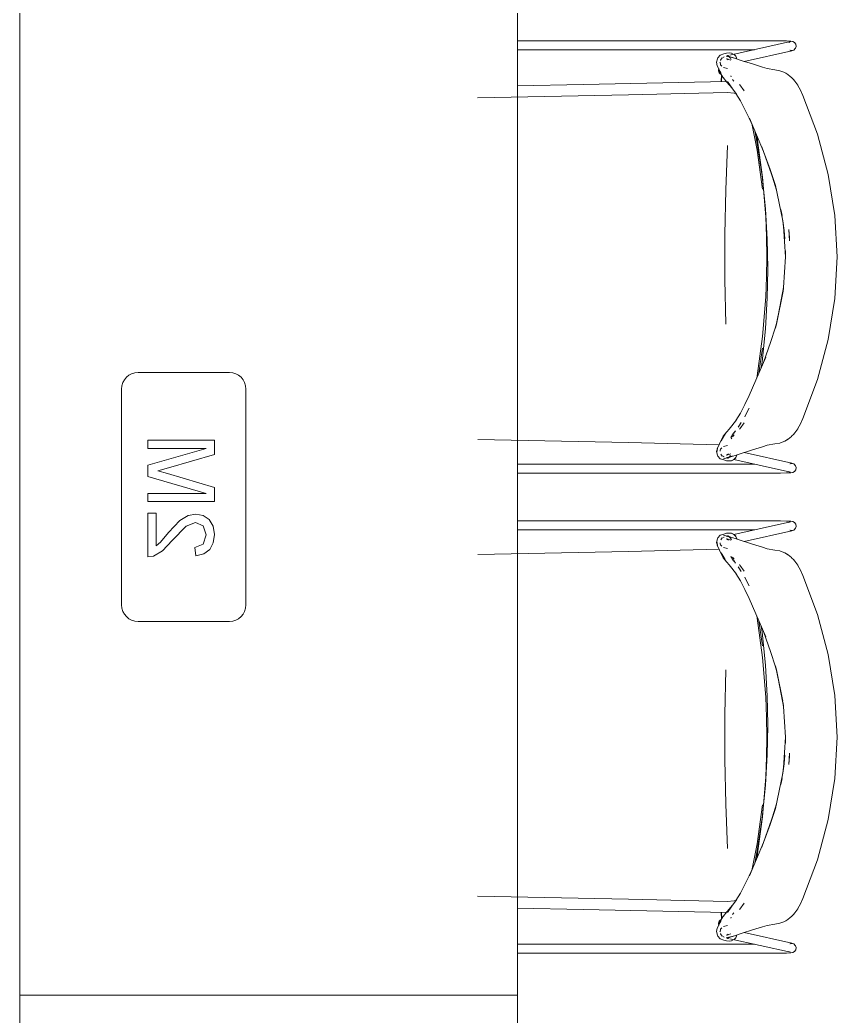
# Model space of a CAD drawing. Header units: millimetres. Extents: x 155927 to 317870, y -36033 to 97293.
# Drawn here: x 182669 to 183654, y 20956 to 22156 of the extents above; entities that cross this region are included whole.
import ezdxf

# ---------------------------------------------------------------- set-up
doc = ezdxf.new("R2010")
doc.units = ezdxf.units.MM
doc.header["$MEASUREMENT"] = 0
doc.layers.add('G-IMPT', color=8, linetype='CONTINUOUS', lineweight=9)
doc.layers.add('I-FURN', color=8, linetype='CONTINUOUS', lineweight=9)

msp = doc.modelspace()

# ---------------------------------------------------------------- linework, layer by layer
at = {"layer": 'G-IMPT'}
for p, q in [((183268.7, 22131.4), (183579.2, 22131.4)), ((183524.7, 22113.9), (183597.7, 22130.3)), ((183585.5, 22131.3), (183579.2, 22131.4)), ((183585.5, 22131.3), (183592.7, 22131.2)), ((183592.7, 22131.2), (183597.9, 22130.9)), ((183597.7, 22130.3), (183595.5, 22129.3)), ((183595.7, 22129.5), (183595.5, 22129.3)), ((183597.9, 22130.9), (183600.3, 22130.5)), ((183600.3, 22130.5), (183602.7, 22129.3)), ((183602.7, 22129.3), (183604.2, 22127.2)), ((183268.7, 22120.5), (183554.2, 22120.5)), ((183520.5, 22116.5), (183517.3, 22115.5)), ((183520.5, 22116.5), (183524.6, 22116.8)), ((183526.3, 22116.5), (183524.6, 22116.8)), ((183526.3, 22116.5), (183526.6, 22116.4)), ((183526.6, 22116.4), (183529.5, 22115)), ((183599.2, 22119.4), (183541.7, 22106.6)), ((183596.9, 22120.2), (183599.5, 22119.7)), ((183597.1, 22120), (183599.5, 22119.7)), ((183599.2, 22119.4), (183601.7, 22120.2)), ((183603.5, 22122.1), (183601.7, 22120.2)), ((183601.7, 22120.2), (183602, 22120.5)), ((183603.5, 22122.1), (183603.8, 22122.4)), ((183604.5, 22124.5), (183603.8, 22122.4)), ((183604.5, 22124.5), (183604.2, 22127.2)), ((183509.5, 22109.6), (183508.3, 22105.4)), ((183509.1, 22101.3), (183508.3, 22105.4)), ((183509.9, 22110.9), (183509.5, 22109.6)), ((183513, 22114.2), (183509.9, 22110.9)), ((183512.5, 22105.7), (183512.7, 22105.1)), ((183513.1, 22103.1), (183512.7, 22105.1)), ((183513, 22114.2), (183517.3, 22115.5)), ((183514.2, 22109.2), (183513.1, 22107.6)), ((183513.1, 22107.6), (183513.8, 22108.7)), ((183513.3, 22108.2), (183515.4, 22110.8)), ((183514.2, 22109.2), (183513.8, 22108.7)), ((183517.7, 22111.9), (183516.1, 22111.1)), ((183517.3, 22111.6), (183516.1, 22111.1)), ((183527.7, 22111.1), (183520.2, 22112.9)), ((183520.2, 22112.9), (183528.4, 22110.9)), ((183520.3, 22109.7), (183522.4, 22108.8)), ((183520.3, 22109.7), (183525.8, 22108.2)), ((183521.3, 22113.1), (183520.7, 22112.9)), ((183521.3, 22113.1), (183520.7, 22112.9)), ((183521.3, 22113.1), (183520.7, 22112.9)), ((183521.3, 22113.1), (183523.2, 22113.5)), ((183524.8, 22112), (183521.6, 22113.5)), ((183523.7, 22112.2), (183521.6, 22113.5)), ((183522.7, 22108.5), (183521.6, 22109.5)), ((183521.6, 22109.5), (183522.4, 22108.8)), ((183522.7, 22108.5), (183522.1, 22109.2)), ((183524.8, 22112), (183522.6, 22112.7)), ((183522.6, 22112.7), (183528.4, 22110.9)), ((183523.7, 22112.2), (183525.1, 22110.7)), ((183526.1, 22108.9), (183525.4, 22110.4)), ((183527.7, 22111.1), (183539.5, 22107.3)), ((183529.7, 22114.8), (183529.5, 22115)), ((183529.7, 22114.8), (183531.6, 22112.9)), ((183532.7, 22110.5), (183531.6, 22112.9)), ((183531.7, 22112.7), (183531.6, 22112.9)), ((183532.8, 22110.4), (183531.6, 22112.9)), ((183531.7, 22112.7), (183532.8, 22110.4)), ((183532.7, 22110.5), (183532.8, 22110.4)), ((183539.5, 22107.3), (183552, 22103.4)), ((183509.1, 22101.3), (183513.5, 22092.9)), ((183514.8, 22090.1), (183512.5, 22094.9)), ((183512.5, 22094.9), (183513.5, 22092.9)), ((183513.4, 22102.5), (183513.1, 22103.1)), ((183513.4, 22102.5), (183515, 22100.7)), ((183517, 22099.3), (183521.7, 22098)), ((183552, 22103.4), (183563.9, 22099.6)), ((183569.6, 22097.9), (183563.9, 22099.6)), ((183578.8, 22096.3), (183569.6, 22097.9)), ((183578.8, 22096.3), (183584.8, 22095.2)), ((183589.8, 22093.4), (183584.8, 22095.2)), ((183589.8, 22093.4), (183592, 22092.2)), ((183594.6, 22090.6), (183592, 22092.2)), ((183520.7, 22082.5), (183347.7, 22078.7)), ((183514.2, 22082.4), (183514.6, 22090.4)), ((183515, 22089.7), (183514.6, 22082.4)), ((183515, 22089.7), (183514.7, 22083.4)), ((183514.8, 22090.1), (183516.7, 22087)), ((183516.7, 22087), (183521, 22081.5)), ((183520.7, 22082.5), (183520.7, 22082.5)), ((183523.9, 22078.3), (183521, 22081.5)), ((183521.9, 22082.4), (183527, 22074.6)), ((183521.9, 22082.4), (183527.5, 22074.1)), ((183526.2, 22087.9), (183525.6, 22089.3)), ((183527.9, 22084.7), (183528.9, 22083.1)), ((183529.3, 22082.6), (183528.9, 22083.1)), ((183595, 22090.4), (183594.6, 22090.6)), ((183595, 22090.4), (183597, 22088.9)), ((183597, 22088.9), (183599.4, 22086.6)), ((183599.4, 22086.6), (183601.2, 22084.8)), ((183603, 22082.7), (183601.2, 22084.8)), ((183606.4, 22077.8), (183603, 22082.7)), ((183268.7, 22077), (183347.7, 22078.7)), ((183521.2, 22068.9), (183402.4, 22066.2)), ((183529.6, 22068.4), (183521.2, 22068.9)), ((183523.9, 22078.3), (183527.5, 22074.1)), ((183527, 22074.6), (183532.4, 22067.2)), ((183532.5, 22067.8), (183529.6, 22068.4)), ((183536.3, 22078.7), (183536.7, 22078.2)), ((183536.7, 22078.2), (183541.9, 22070.9)), ((183606.4, 22077.8), (183606.6, 22077.5)), ((183609.7, 22071.9), (183606.6, 22077.5)), ((183612.6, 22065.6), (183609.7, 22071.9)), ((183220.3, 22062.5), (183402.4, 22066.2)), ((183537.3, 22059), (183531.9, 22068)), ((183532.4, 22067.2), (183531.9, 22068)), ((183542.7, 22048.6), (183537.3, 22059)), ((183630.2, 22018.7), (183612.6, 22065.6)), ((183542.7, 22048.6), (183548, 22038)), ((183552.1, 22028.6), (183548, 22038)), ((183552.1, 22028.6), (183548.1, 22038)), ((183565.3, 21998), (183548.1, 22038)), ((183557.3, 21999.7), (183551.5, 22029.9)), ((183551.5, 22029.9), (183557.3, 21999.8)), ((183557.5, 22007.9), (183554.5, 22023)), ((183557.5, 22014.2), (183556.9, 22017.4)), ((183563.9, 21966.9), (183557.5, 22014.2)), ((183643.2, 21970.3), (183630.2, 22018.7)), ((183521.7, 22005.1), (183519.6, 21951.9)), ((183563.8, 21952.5), (183557.3, 21999.8)), ((183557.3, 21999.7), (183563.8, 21952.5)), ((183557.5, 22007.9), (183563.4, 21968.7)), ((183563.1, 22003.8), (183565.3, 21998)), ((183563.1, 22003.8), (183565.2, 21998)), ((183565.2, 21998), (183573.2, 21976.5)), ((183565.3, 21998), (183579.4, 21956.9)), ((183565.3, 21998), (183573.2, 21976.5)), ((183579.4, 21956.9), (183573.2, 21976.5)), ((183573.2, 21976.5), (183579.2, 21956.8)), ((183563.4, 21968.7), (183567.5, 21929)), ((183567.8, 21919.1), (183563.9, 21966.9)), ((183643.2, 21970.3), (183651.3, 21920.9)), ((183518.6, 21898), (183519.6, 21951.9)), ((183580.8, 21951.6), (183579.2, 21956.8)), ((183588.6, 21914.3), (183579.4, 21956.9)), ((183579.4, 21956.9), (183580.8, 21951.6)), ((183567.5, 21929), (183569.6, 21891.9)), ((183586.2, 21928.1), (183587.5, 21921)), ((183586.2, 21928.1), (183588.3, 21914)), ((183567.8, 21919.1), (183568.7, 21895.1)), ((183588.3, 21914), (183589.9, 21903)), ((183588.6, 21914.3), (183591, 21892.7)), ((183588.6, 21914.3), (183589.9, 21903)), ((183653.9, 21871), (183651.3, 21920.9)), ((183591.7, 21871), (183589.4, 21907.9)), ((183589.4, 21907.9), (183589.9, 21903)), ((183591, 21892.7), (183589.9, 21903)), ((183596.4, 21893.9), (183595.8, 21904.1)), ((183595.8, 21904.1), (183596.6, 21890.5)), ((183518.6, 21898), (183518.6, 21843.9)), ((183568.7, 21895.1), (183569, 21871)), ((183569.6, 21891.9), (183569.9, 21875.6)), ((183591.7, 21871), (183591.5, 21878.4)), ((183591.6, 21871), (183591.5, 21878.4)), ((183569, 21871), (183568.7, 21846.9)), ((183569.9, 21875.6), (183570.3, 21856.7)), ((183589.2, 21834), (183591.6, 21871)), ((183653.9, 21871), (183651.3, 21821.1)), ((183569.9, 21837.9), (183570.3, 21856.7)), ((183519.6, 21790), (183518.6, 21843.9)), ((183567.8, 21822.8), (183568.7, 21846.9)), ((183569.9, 21837.9), (183569.6, 21821.6)), ((183589.4, 21834), (183588.2, 21827.6)), ((183589.2, 21834), (183588.7, 21828.7)), ((183589.4, 21834), (183589, 21830.5)), ((183563.9, 21775), (183567.8, 21822.8)), ((183567.5, 21784.5), (183569.6, 21821.6)), ((183579.4, 21785.1), (183588.6, 21827.6)), ((183588.2, 21827.6), (183581.3, 21792.1)), ((183581.3, 21792.1), (183588.6, 21827.6)), ((183643.2, 21771.7), (183651.3, 21821.1)), ((183581.3, 21792.1), (183579, 21785.2)), ((183579.4, 21785.1), (183581.3, 21792.1)), ((183567.5, 21784.5), (183563.4, 21744.8)), ((183573.8, 21769), (183579, 21785.2)), ((183563.9, 21775), (183557.5, 21727.7)), ((183573.8, 21769), (183565.3, 21743.9)), ((183630.2, 21723.2), (183643.2, 21771.7)), ((183559.7, 21731.3), (183563.8, 21761)), ((183559.7, 21731.3), (183563.8, 21761)), ((183548, 21703.9), (183567.8, 21750.3)), ((183562.2, 21737.2), (183563.4, 21744.8)), ((183565.3, 21743.9), (183567.8, 21750.3)), ((183557.5, 21727.7), (183557.1, 21725.1)), ((183630.2, 21723.2), (183612.6, 21676.5)), ((183548, 21703.9), (183542.7, 21693.3)), ((183542.7, 21693.3), (183537.3, 21682.9)), ((183542.5, 21678.5), (183548, 21688.9)), ((183548, 21688.9), (183543, 21679.5)), ((183527, 21667.4), (183532.4, 21674.7)), ((183531.9, 21673.9), (183537.3, 21682.9)), ((183531.9, 21673.9), (183532.4, 21674.7)), ((183542.5, 21678.5), (183543, 21679.5)), ((183612.6, 21676.5), (183609.7, 21670)), ((183516.7, 21655), (183521, 21660.4)), ((183521, 21660.4), (183523.9, 21663.6)), ((183527, 21667.4), (183523.9, 21663.6)), ((183529.2, 21658.5), (183531.2, 21661.5)), ((183530.8, 21661), (183529.2, 21658.5)), ((183530.8, 21661), (183531.2, 21661.5)), ((183534.5, 21665.8), (183538.4, 21671.7)), ((183534.5, 21665.8), (183537.2, 21669.7)), ((183536.3, 21663.3), (183536.7, 21663.8)), ((183541.9, 21671.1), (183536.7, 21663.8)), ((183538.4, 21671.7), (183537.2, 21669.7)), ((183603, 21659.2), (183606.4, 21664.1)), ((183606.6, 21664.4), (183606.4, 21664.1)), ((183606.6, 21664.4), (183609.7, 21670)), ((183402.4, 21647.3), (183220.6, 21651)), ((183514.8, 21651.9), (183512.2, 21645.8)), ((183518.8, 21657.3), (183514, 21649.1)), ((183516.5, 21653.7), (183514, 21649.1)), ((183514.8, 21651.9), (183516.7, 21655)), ((183516.5, 21653.7), (183518.8, 21657.3)), ((183525.9, 21653.4), (183527.9, 21657.2)), ((183527.6, 21656.6), (183525.9, 21653.4)), ((183526.8, 21653.1), (183526, 21651.9)), ((183527.6, 21656.6), (183529.3, 21659.4)), ((183527.6, 21656.6), (183528.9, 21658.8)), ((183527.6, 21656.6), (183527.9, 21657.2)), ((183527.7, 21654.3), (183529.8, 21656.7)), ((183528.9, 21658.8), (183529.3, 21659.4)), ((183584.8, 21646.8), (183589.8, 21648.6)), ((183595, 21651.5), (183589.8, 21648.6)), ((183592, 21649.8), (183589.8, 21648.6)), ((183590.8, 21649.1), (183589.8, 21648.6)), ((183590.8, 21649.1), (183595, 21651.5)), ((183594.6, 21651.3), (183592, 21649.8)), ((183595, 21651.5), (183594.6, 21651.3)), ((183595, 21651.5), (183597, 21653.1)), ((183597, 21653.1), (183598.9, 21654.8)), ((183599.4, 21655.3), (183598.9, 21654.8)), ((183599.4, 21655.3), (183601.2, 21657.1)), ((183603, 21659.2), (183601.2, 21657.1)), ((183511.8, 21644.8), (183402.4, 21647.3)), ((183508.3, 21636.5), (183509.6, 21640.2)), ((183508.3, 21636.5), (183509.5, 21632.3)), ((183508.8, 21635.2), (183509.6, 21640.2)), ((183508.8, 21635.2), (183509.2, 21639.8)), ((183509.2, 21639.8), (183512.2, 21645.8)), ((183512.7, 21636.9), (183512.9, 21638.4)), ((183513.4, 21639.4), (183512.9, 21638.4)), ((183513.4, 21639.4), (183514.9, 21641)), ((183516.9, 21642.6), (183521.7, 21643.9)), ((183552, 21638.5), (183530.8, 21631.8)), ((183563.9, 21642.4), (183552, 21638.5)), ((183569.6, 21644.1), (183563.9, 21642.4)), ((183569.6, 21644.1), (183578.8, 21645.7)), ((183578.8, 21645.7), (183584.8, 21646.8)), ((183509.5, 21632.3), (183509.9, 21631)), ((183509.9, 21631), (183513, 21627.8)), ((183517.3, 21626.4), (183513, 21627.8)), ((183513.5, 21633.4), (183515.5, 21631.1)), ((183517.3, 21630.3), (183516, 21630.8)), ((183516, 21630.8), (183517.7, 21630)), ((183517, 21627.6), (183524.8, 21629.9)), ((183517, 21627.6), (183522.6, 21629.2)), ((183517.3, 21626.4), (183520.5, 21625.4)), ((183520.2, 21629), (183528.4, 21631.1)), ((183520.2, 21629), (183527.1, 21630.8)), ((183520.4, 21632.2), (183525.8, 21633.8)), ((183520.4, 21632.2), (183522.7, 21633.4)), ((183520.5, 21625.4), (183523.3, 21625.3)), ((183523.2, 21628.4), (183521.3, 21628.8)), ((183521.6, 21632.4), (183523.1, 21633.9)), ((183521.6, 21632.4), (183522.7, 21633.4)), ((183521.6, 21628.4), (183524.8, 21629.9)), ((183521.6, 21628.4), (183523.7, 21629.7)), ((183523.1, 21633.9), (183522.1, 21632.8)), ((183522.6, 21629.2), (183530.8, 21631.8)), ((183523.3, 21625.3), (183524.6, 21625.2)), ((183523.7, 21629.7), (183525.4, 21631.6)), ((183526.3, 21625.5), (183524.6, 21625.2)), ((183526.3, 21625.5), (183529.7, 21627.1)), ((183526.3, 21625.5), (183529.5, 21626.9)), ((183526.3, 21625.5), (183526.6, 21625.5)), ((183529.7, 21627.1), (183526.6, 21625.5)), ((183528.4, 21631.1), (183527.1, 21630.8)), ((183529.5, 21626.9), (183531.6, 21629)), ((183531.2, 21628.8), (183529.5, 21626.9)), ((183529.7, 21627.1), (183529.5, 21626.9)), ((183597.6, 21611.6), (183529.5, 21627)), ((183531.2, 21628.8), (183529.7, 21627.1)), ((183531.7, 21629.2), (183531.6, 21629)), ((183532.7, 21631.5), (183531.7, 21629.2)), ((183532.7, 21631.5), (183532.8, 21631.6)), ((183541.9, 21635.4), (183599.2, 21622.5)), ((183554.2, 21621.4), (183268.7, 21621.4)), ((183597.6, 21611.6), (183595.5, 21612.7)), ((183595.5, 21612.7), (183595.7, 21612.5)), ((183596.9, 21621.8), (183599.5, 21622.2)), ((183597.1, 21621.9), (183599.5, 21622.2)), ((183599.2, 21622.5), (183601.7, 21621.7)), ((183600.3, 21611.4), (183602.7, 21612.6)), ((183601.7, 21621.7), (183602, 21621.4)), ((183603.8, 21619.5), (183602, 21621.4)), ((183602.7, 21612.6), (183604.2, 21614.7)), ((183603.8, 21619.5), (183604.5, 21617.4)), ((183604.2, 21614.7), (183604.5, 21617.4)), ((183268.7, 21610.6), (183579.2, 21610.6)), ((183579.2, 21610.6), (183585.5, 21610.6)), ((183592.7, 21610.8), (183585.5, 21610.6)), ((183597.9, 21611), (183592.7, 21610.8)), ((183600.3, 21611.4), (183597.9, 21611)), ((183268.7, 21553), (183579.2, 21553)), ((183579.2, 21553), (183585.5, 21553)), ((183592.7, 21552.8), (183585.5, 21553)), ((183597.9, 21552.6), (183592.7, 21552.8)), ((183600.3, 21552.2), (183597.9, 21552.6)), ((183600.3, 21552.2), (183602.7, 21551)), ((183554.2, 21542.2), (183268.7, 21542.2)), ((183597.6, 21552), (183529.5, 21536.6)), ((183541.9, 21528.2), (183599.2, 21541.1)), ((183597.6, 21552), (183595.5, 21550.9)), ((183595.5, 21550.9), (183595.7, 21551.1)), ((183596.9, 21541.8), (183599.5, 21541.4)), ((183597.1, 21541.7), (183599.5, 21541.4)), ((183599.2, 21541.1), (183601.7, 21541.9)), ((183601.7, 21541.9), (183602, 21542.2)), ((183603.8, 21544.1), (183602, 21542.2)), ((183602.7, 21551), (183604.2, 21548.9)), ((183603.8, 21544.1), (183604.5, 21546.2)), ((183604.2, 21548.9), (183604.5, 21546.2)), ((183508.3, 21527.1), (183509.5, 21531.3)), ((183508.8, 21528.4), (183509.6, 21523.4)), ((183508.8, 21528.4), (183509.2, 21523.8)), ((183509.5, 21531.3), (183509.9, 21532.6)), ((183509.9, 21532.6), (183513, 21535.8)), ((183517.3, 21537.2), (183513, 21535.8)), ((183513.5, 21530.2), (183515.5, 21532.5)), ((183516, 21532.8), (183517.7, 21533.6)), ((183517.3, 21533.3), (183516, 21532.8)), ((183517, 21536), (183522.6, 21534.4)), ((183517, 21536), (183524.8, 21533.7)), ((183517.3, 21537.2), (183520.5, 21538.2)), ((183520.2, 21534.6), (183528.4, 21532.5)), ((183520.2, 21534.6), (183527.1, 21532.8)), ((183520.4, 21531.4), (183522.7, 21530.2)), ((183520.4, 21531.4), (183525.8, 21529.8)), ((183520.5, 21538.2), (183523.3, 21538.3)), ((183523.2, 21535.2), (183521.3, 21534.8)), ((183521.6, 21535.2), (183523.7, 21533.9)), ((183521.6, 21535.2), (183524.8, 21533.7)), ((183521.6, 21531.2), (183522.7, 21530.2)), ((183521.6, 21531.2), (183523.1, 21529.7)), ((183523.1, 21529.7), (183522.1, 21530.8)), ((183522.6, 21534.4), (183530.8, 21531.8)), ((183523.3, 21538.3), (183524.6, 21538.4)), ((183523.7, 21533.9), (183525.4, 21532)), ((183526.3, 21538.1), (183524.6, 21538.4)), ((183526.4, 21530.2), (183525.4, 21532)), ((183526.3, 21538.1), (183529.7, 21536.5)), ((183526.3, 21538.1), (183526.6, 21538.1)), ((183526.3, 21538.1), (183529.5, 21536.7)), ((183529.7, 21536.5), (183526.6, 21538.1)), ((183528.4, 21532.5), (183527.1, 21532.8)), ((183531.2, 21534.8), (183529.5, 21536.7)), ((183529.7, 21536.5), (183529.5, 21536.7)), ((183529.5, 21536.7), (183531.6, 21534.6)), ((183531.2, 21534.8), (183529.7, 21536.5)), ((183552, 21525.1), (183530.8, 21531.8)), ((183531.7, 21534.4), (183531.6, 21534.6)), ((183532.7, 21532.1), (183531.7, 21534.4)), ((183532.7, 21532.1), (183532.8, 21532)), ((183532.7, 21532.1), (183532.8, 21531.4)), ((183532.7, 21532.1), (183532.8, 21531.4)), ((183532.8, 21532), (183532.8, 21531.4)), ((183402.4, 21516.3), (183220.6, 21512.6)), ((183511.8, 21518.8), (183402.4, 21516.3)), ((183508.3, 21527.1), (183509.6, 21523.4)), ((183509.2, 21523.8), (183512.2, 21517.8)), ((183514.8, 21511.7), (183512.2, 21517.8)), ((183512.7, 21526.7), (183512.9, 21525.2)), ((183513.4, 21524.2), (183512.9, 21525.2)), ((183513.4, 21524.2), (183514.9, 21522.6)), ((183516.9, 21521), (183521.7, 21519.6)), ((183563.9, 21521.2), (183552, 21525.1)), ((183569.6, 21519.5), (183563.9, 21521.2)), ((183569.6, 21519.5), (183578.8, 21517.9)), ((183578.8, 21517.9), (183584.8, 21516.8)), ((183584.8, 21516.8), (183589.8, 21515)), ((183516.5, 21509.9), (183514, 21514.5)), ((183518.8, 21506.3), (183514, 21514.5)), ((183514.8, 21511.7), (183516.7, 21508.6)), ((183516.5, 21509.9), (183518.8, 21506.3)), ((183516.7, 21508.6), (183521, 21503.2)), ((183527.6, 21507), (183525.9, 21510.2)), ((183525.9, 21510.2), (183527.9, 21506.4)), ((183527.6, 21507), (183527.9, 21506.4)), ((183527.6, 21507), (183528.9, 21504.8)), ((183527.6, 21507), (183529.3, 21504.2)), ((183527.7, 21509.3), (183529.8, 21506.9)), ((183528.9, 21504.8), (183529.3, 21504.2)), ((183530.8, 21502.6), (183529.2, 21505.1)), ((183529.2, 21505.1), (183531.2, 21502.1)), ((183590.8, 21514.5), (183589.8, 21515)), ((183595, 21512), (183589.8, 21515)), ((183592, 21513.8), (183589.8, 21515)), ((183590.8, 21514.5), (183595, 21512)), ((183594.6, 21512.3), (183592, 21513.8)), ((183595, 21512), (183594.6, 21512.3)), ((183595, 21512), (183597, 21510.5)), ((183597, 21510.5), (183598.9, 21508.8)), ((183599.4, 21508.3), (183598.9, 21508.8)), ((183599.4, 21508.3), (183601.2, 21506.5)), ((183603, 21504.4), (183601.2, 21506.5)), ((183603, 21504.4), (183606.4, 21499.5)), ((183521, 21503.2), (183523.9, 21500)), ((183527, 21496.2), (183523.9, 21500)), ((183527, 21496.2), (183532.4, 21488.9)), ((183530.8, 21502.6), (183531.2, 21502.1)), ((183534.5, 21497.8), (183538.4, 21491.9)), ((183534.5, 21497.8), (183537.2, 21493.9)), ((183536.3, 21500.3), (183536.7, 21499.8)), ((183541.9, 21492.5), (183536.7, 21499.8)), ((183538.4, 21491.9), (183537.2, 21493.9)), ((183606.6, 21499.2), (183606.4, 21499.5)), ((183606.6, 21499.2), (183609.7, 21493.6)), ((183612.6, 21487.1), (183609.7, 21493.6)), ((183531.9, 21489.7), (183532.4, 21488.9)), ((183531.9, 21489.7), (183537.3, 21480.7)), ((183542.7, 21470.3), (183537.3, 21480.7)), ((183542.5, 21485.1), (183548, 21474.7)), ((183542.5, 21485.1), (183543, 21484.1)), ((183548, 21474.7), (183543, 21484.1)), ((183630.2, 21440.4), (183612.6, 21487.1)), ((183548, 21459.7), (183542.7, 21470.3)), ((183548, 21459.7), (183567.8, 21413.3)), ((183557.5, 21435.9), (183557.1, 21438.5)), ((183563.9, 21388.6), (183557.5, 21435.9)), ((183559.7, 21432.3), (183563.8, 21402.6)), ((183559.7, 21432.3), (183563.8, 21402.6)), ((183630.2, 21440.4), (183643.2, 21391.9)), ((183562.2, 21426.4), (183563.4, 21418.8)), ((183567.5, 21379.1), (183563.4, 21418.8)), ((183573.8, 21394.6), (183565.3, 21419.7)), ((183565.3, 21419.7), (183567.8, 21413.3)), ((183563.9, 21388.6), (183567.8, 21340.8)), ((183573.8, 21394.6), (183579, 21378.4)), ((183643.2, 21391.9), (183651.3, 21342.5)), ((183519.6, 21373.6), (183518.6, 21319.7)), ((183567.5, 21379.1), (183569.6, 21342)), ((183581.3, 21371.5), (183579, 21378.4)), ((183579.4, 21378.5), (183581.3, 21371.5)), ((183579.4, 21378.5), (183588.6, 21336)), ((183588.2, 21336), (183581.3, 21371.5)), ((183581.3, 21371.5), (183588.6, 21336)), ((183567.8, 21340.8), (183568.7, 21316.7)), ((183569.9, 21325.7), (183569.6, 21342)), ((183653.9, 21292.6), (183651.3, 21342.5)), ((183569.9, 21325.7), (183570.3, 21306.9)), ((183589.4, 21329.6), (183588.2, 21336)), ((183589.2, 21329.6), (183588.8, 21333.7)), ((183589.4, 21329.6), (183589, 21333.1)), ((183589.2, 21329.6), (183591.6, 21292.6)), ((183518.6, 21265.6), (183518.6, 21319.7)), ((183569, 21292.6), (183568.7, 21316.7)), ((183569.9, 21288), (183570.3, 21306.9)), ((183568.7, 21268.5), (183569, 21292.6)), ((183569.6, 21271.7), (183569.9, 21288)), ((183591.7, 21292.6), (183589.4, 21255.7)), ((183591.7, 21292.6), (183591.5, 21285.2)), ((183591.6, 21292.6), (183591.5, 21285.2)), ((183653.9, 21292.6), (183651.3, 21242.7)), ((183518.6, 21265.6), (183519.6, 21211.7)), ((183567.5, 21234.6), (183569.6, 21271.7)), ((183567.8, 21244.5), (183568.7, 21268.5)), ((183588.6, 21249.2), (183591, 21270.9)), ((183591, 21270.9), (183589.9, 21260.6)), ((183595.8, 21259.5), (183596.6, 21273.1)), ((183596.4, 21269.7), (183595.8, 21259.5)), ((183588.3, 21249.6), (183589.9, 21260.3)), ((183588.6, 21249.2), (183589.9, 21260.6)), ((183589.4, 21255.7), (183589.9, 21260.3)), ((183567.8, 21244.5), (183563.9, 21196.7)), ((183588.6, 21249.2), (183579.4, 21206.7)), ((183586.2, 21235.5), (183588.3, 21249.6)), ((183586.2, 21235.5), (183587.5, 21242.6)), ((183643.2, 21193.3), (183651.3, 21242.7)), ((183563.4, 21194.9), (183567.5, 21234.6)), ((183521.7, 21158.5), (183519.6, 21211.7)), ((183557.3, 21163.9), (183563.8, 21211.1)), ((183563.8, 21211.1), (183557.3, 21163.8)), ((183565.3, 21165.6), (183579.4, 21206.7)), ((183573.2, 21187.1), (183579.2, 21206.8)), ((183579.4, 21206.7), (183573.2, 21187.1)), ((183580.8, 21212), (183579.2, 21206.8)), ((183579.4, 21206.7), (183580.8, 21212)), ((183563.9, 21196.7), (183557.5, 21149.4)), ((183557.5, 21155.7), (183563.4, 21194.9)), ((183643.2, 21193.3), (183630.2, 21144.9)), ((183565.2, 21165.6), (183573.2, 21187.1)), ((183565.3, 21165.6), (183573.2, 21187.1)), ((183565.3, 21165.6), (183548.1, 21125.6)), ((183557.3, 21163.9), (183551.5, 21133.7)), ((183551.5, 21133.7), (183557.3, 21163.8)), ((183563.1, 21159.8), (183565.3, 21165.6)), ((183563.1, 21159.8), (183565.2, 21165.6)), ((183557.5, 21155.7), (183554.5, 21140.6)), ((183557.5, 21149.4), (183556.9, 21146.2)), ((183630.2, 21144.9), (183612.6, 21098)), ((183552.1, 21135), (183548, 21125.6)), ((183552.1, 21135), (183548.1, 21125.6)), ((183542.7, 21115), (183548, 21125.6)), ((183542.7, 21115), (183537.3, 21104.6)), ((183220.3, 21101.1), (183402.4, 21097.4)), ((183521.2, 21094.7), (183402.4, 21097.4)), ((183527, 21089), (183532.4, 21096.4)), ((183537.3, 21104.6), (183531.9, 21095.6)), ((183532.4, 21096.4), (183531.9, 21095.6)), ((183612.6, 21098), (183609.7, 21091.7)), ((183268.7, 21086.6), (183347.7, 21084.9)), ((183520.7, 21081.1), (183347.7, 21084.9)), ((183523.9, 21085.3), (183521, 21082.1)), ((183529.6, 21095.2), (183521.2, 21094.7)), ((183521.9, 21081.2), (183527.5, 21089.5)), ((183521.9, 21081.2), (183527, 21089)), ((183523.9, 21085.3), (183527.5, 21089.5)), ((183532.5, 21095.8), (183529.6, 21095.2)), ((183536.3, 21084.9), (183536.7, 21085.4)), ((183536.7, 21085.4), (183541.9, 21092.7)), ((183606.4, 21085.8), (183603, 21080.9)), ((183606.4, 21085.8), (183606.6, 21086.1)), ((183609.7, 21091.7), (183606.6, 21086.1)), ((183514.8, 21073.5), (183512.5, 21068.7)), ((183514.2, 21081.2), (183514.6, 21073.2)), ((183515, 21073.9), (183514.6, 21081.2)), ((183515, 21073.9), (183514.6, 21081.2)), ((183514.8, 21073.5), (183516.7, 21076.6)), ((183516.7, 21076.6), (183521, 21082.1)), ((183520.7, 21081.1), (183520.7, 21081.1)), ((183526.2, 21075.7), (183525.6, 21074.3)), ((183527.9, 21078.9), (183528.9, 21080.5)), ((183529.3, 21081), (183528.9, 21080.5)), ((183594.6, 21073), (183592, 21071.4)), ((183595, 21073.2), (183594.6, 21073)), ((183595, 21073.2), (183597, 21074.7)), ((183597, 21074.7), (183599.4, 21077)), ((183599.4, 21077), (183601.2, 21078.8)), ((183603, 21080.9), (183601.2, 21078.8)), ((183509.1, 21062.3), (183508.3, 21058.2)), ((183509.1, 21062.3), (183513.5, 21070.7)), ((183512.5, 21068.7), (183513.5, 21070.7)), ((183513.1, 21060.5), (183512.7, 21058.5)), ((183513.4, 21061.1), (183513.1, 21060.5)), ((183513.4, 21061.1), (183515, 21062.9)), ((183517, 21064.3), (183521.7, 21065.6)), ((183539.5, 21056.3), (183552, 21060.2)), ((183552, 21060.2), (183563.9, 21064)), ((183569.6, 21065.7), (183563.9, 21064)), ((183578.8, 21067.3), (183569.6, 21065.7)), ((183578.8, 21067.3), (183584.8, 21068.4)), ((183589.8, 21070.2), (183584.8, 21068.4)), ((183589.8, 21070.2), (183592, 21071.4)), ((183509.5, 21054), (183508.3, 21058.2)), ((183509.9, 21052.7), (183509.5, 21054)), ((183513, 21049.4), (183509.9, 21052.7)), ((183512.5, 21057.9), (183512.7, 21058.5)), ((183513, 21049.4), (183517.3, 21048)), ((183514.2, 21054.4), (183513.1, 21056)), ((183513.1, 21056), (183513.8, 21054.9)), ((183513.3, 21055.4), (183515.4, 21052.8)), ((183514.2, 21054.4), (183513.8, 21054.9)), ((183517.3, 21052), (183516.1, 21052.5)), ((183517.7, 21051.7), (183516.1, 21052.5)), ((183520.5, 21047.1), (183517.3, 21048)), ((183520.2, 21050.7), (183528.4, 21052.7)), ((183527.7, 21052.5), (183520.2, 21050.7)), ((183520.3, 21053.9), (183525.8, 21055.4)), ((183520.3, 21053.9), (183522.4, 21054.8)), ((183521.3, 21050.5), (183520.7, 21050.7)), ((183521.3, 21050.5), (183520.7, 21050.7)), ((183521.3, 21050.5), (183520.7, 21050.7)), ((183521.3, 21050.5), (183523.2, 21050.1)), ((183522.7, 21055.1), (183521.6, 21054.1)), ((183521.6, 21054.1), (183522.4, 21054.8)), ((183524.8, 21051.6), (183521.6, 21050.1)), ((183523.7, 21051.4), (183521.6, 21050.1)), ((183522.7, 21055.1), (183522.1, 21054.4)), ((183522.6, 21050.9), (183528.4, 21052.7)), ((183524.8, 21051.6), (183522.6, 21050.9)), ((183524.7, 21049.7), (183597.7, 21033.3)), ((183526.6, 21047.2), (183529.5, 21048.6)), ((183527.7, 21052.5), (183539.5, 21056.3)), ((183529.7, 21048.8), (183529.5, 21048.6)), ((183529.7, 21048.8), (183531.6, 21050.7)), ((183532.8, 21053.2), (183531.6, 21050.7)), ((183532.7, 21053.1), (183531.6, 21050.7)), ((183531.7, 21050.9), (183531.6, 21050.7)), ((183531.7, 21050.9), (183532.8, 21053.2)), ((183532.7, 21053.1), (183532.8, 21053.2)), ((183599.2, 21044.2), (183541.7, 21057)), ((183268.7, 21043.1), (183554.2, 21043.1)), ((183520.5, 21047.1), (183524.6, 21046.8)), ((183526.3, 21047.1), (183524.6, 21046.8)), ((183526.3, 21047.1), (183526.6, 21047.2)), ((183596.9, 21043.4), (183599.5, 21043.9)), ((183597.1, 21043.6), (183599.5, 21043.9)), ((183599.2, 21044.2), (183601.7, 21043.4)), ((183603.5, 21041.5), (183601.7, 21043.4)), ((183601.7, 21043.4), (183602, 21043.1)), ((183602.7, 21034.3), (183604.2, 21036.4)), ((183603.5, 21041.5), (183603.8, 21041.2)), ((183604.5, 21039.1), (183603.8, 21041.2)), ((183604.5, 21039.1), (183604.2, 21036.4)), ((183268.7, 21032.2), (183579.2, 21032.2)), ((183585.5, 21032.3), (183579.2, 21032.2)), ((183585.5, 21032.3), (183592.7, 21032.4)), ((183592.7, 21032.4), (183597.9, 21032.7)), ((183597.7, 21033.3), (183595.5, 21034.3)), ((183595.7, 21034.1), (183595.5, 21034.3)), ((183597.9, 21032.7), (183600.3, 21033.1)), ((183600.3, 21033.1), (183602.7, 21034.3))]:
    msp.add_line(p, q, dxfattribs=at)
at = {"layer": 'I-FURN'}
for p, q in [((182668.7, 22181.9), (182668.7, 20981.8)), ((183268.7, 20981.8), (183268.7, 22181.9)), ((183511.3, 22097.8), (183510.7, 22096.2)), ((183510.7, 22096.2), (183510.8, 22095.1)), ((183513.2, 22091.2), (183510.7, 22096.2)), ((183510.7, 22096.2), (183512.3, 22092)), ((183510.7, 22096.2), (183511.1, 22093.9)), ((183510.7, 22096.2), (183511.6, 22092.9)), ((183510.8, 22095.1), (183511.1, 22093.9)), ((183511.1, 22093.9), (183511.6, 22092.9)), ((183512.3, 22092), (183511.6, 22092.9)), ((183513.2, 22091.2), (183512.6, 22095)), ((183513.2, 22091.2), (183513.1, 22093.8)), ((183513.2, 22091.2), (183513.3, 22093.2)), ((183513.2, 22091.2), (183513.5, 22092.9)), ((183513.2, 22091.2), (183513.6, 22092.6)), ((183513.2, 22091.2), (183512.3, 22092)), ((183513.2, 22091.2), (183514.5, 22091)), ((182921.2, 21731.8), (182811.2, 21731.8)), ((182791.2, 21711.8), (182791.2, 21451.8)), ((182941.2, 21451.8), (182941.2, 21711.8)), ((182903.4, 21650.2), (182823, 21650.2)), ((182823, 21650.2), (182823, 21640.2)), ((182903.4, 21633), (182903.4, 21650.2)), ((182823, 21640.2), (182893.3, 21640.2)), ((182893.3, 21640.2), (182823, 21620)), ((182847.7, 21616.8), (182903.4, 21633)), ((182823, 21620), (182823, 21606.4)), ((182834.9, 21613.2), (182847.7, 21616.8)), ((182846.7, 21609.9), (182834.9, 21613.2)), ((182823, 21606.4), (182893.3, 21586.2)), ((182903.4, 21593.4), (182846.7, 21609.9)), ((182903.4, 21576.2), (182903.4, 21593.4)), ((182893.3, 21586.2), (182823, 21586.2)), ((182823, 21586.2), (182823, 21576.2)), ((182823, 21576.2), (182903.4, 21576.2)), ((182833, 21562.3), (182823, 21562.3)), ((182823, 21562.3), (182823, 21509.6)), ((182833, 21522.9), (182833, 21562.3)), ((182861.6, 21553.4), (182847.8, 21539)), ((182871.4, 21559.3), (182861.6, 21553.4)), ((182881, 21561.1), (182871.4, 21559.3)), ((182889.7, 21559.4), (182881, 21561.1)), ((182896.9, 21554.5), (182889.7, 21559.4)), ((182901.8, 21546.7), (182896.9, 21554.5)), ((182852.2, 21529.4), (182869, 21546.7)), ((182869, 21546.7), (182880.3, 21551)), ((182880.3, 21551), (182889.6, 21547)), ((182889.6, 21547), (182893.3, 21536.3)), ((182903.4, 21536.5), (182901.8, 21546.7)), ((182847.8, 21539), (182838.2, 21527.4)), ((182840.6, 21516.8), (182852.2, 21529.4)), ((182893.3, 21536.3), (182889.6, 21525.1)), ((182901.9, 21526.4), (182903.4, 21536.5)), ((182829.9, 21510.7), (182840.6, 21516.8)), ((182838.2, 21527.4), (182833, 21522.9)), ((182889.6, 21525.1), (182879.5, 21520.9)), ((182879.5, 21520.9), (182880.8, 21510.9)), ((182890.5, 21513.3), (182897.6, 21518.6)), ((182897.6, 21518.6), (182901.9, 21526.4)), ((182823, 21509.6), (182829.9, 21510.7)), ((182880.8, 21510.9), (182890.5, 21513.3)), ((182811.2, 21431.8), (182921.2, 21431.8)), ((183513.2, 21072.4), (183510.7, 21067.4)), ((183513.2, 21072.4), (183512.3, 21071.6)), ((183513.2, 21072.4), (183512.6, 21068.6)), ((183513.2, 21072.4), (183513.1, 21070.5)), ((183513.2, 21072.4), (183514.5, 21072.6)), ((183513.2, 21072.4), (183513.6, 21071)), ((183513.2, 21072.4), (183513.3, 21070.5)), ((183513.2, 21072.4), (183513.5, 21070.7)), ((183510.7, 21067.4), (183512.3, 21071.6)), ((183510.7, 21067.4), (183511.6, 21070.7)), ((183510.7, 21067.4), (183511.1, 21069.7)), ((183510.7, 21067.4), (183510.8, 21068.5)), ((183511.3, 21065.8), (183510.7, 21067.4)), ((183510.8, 21068.5), (183511.1, 21069.7)), ((183511.1, 21069.7), (183511.6, 21070.7)), ((183512.3, 21071.6), (183511.6, 21070.7)), ((183268.7, 20981.8), (182668.7, 20981.8)), ((182668.7, 20981.8), (182668.7, 19781.8)), ((182668.7, 20981.8), (183268.7, 20981.8)), ((183268.7, 19781.8), (183268.7, 20981.8))]:
    msp.add_line(p, q, dxfattribs=at)
for centre, start, end in [((182811.2, 21711.8), 90, 180), ((182921.2, 21711.8), 0, 90), ((182811.2, 21451.8), 180, 270), ((182921.2, 21451.8), 270, 0)]:
    msp.add_arc(centre, 20, start, end, dxfattribs=at)

doc.saveas('drawing.dxf')
